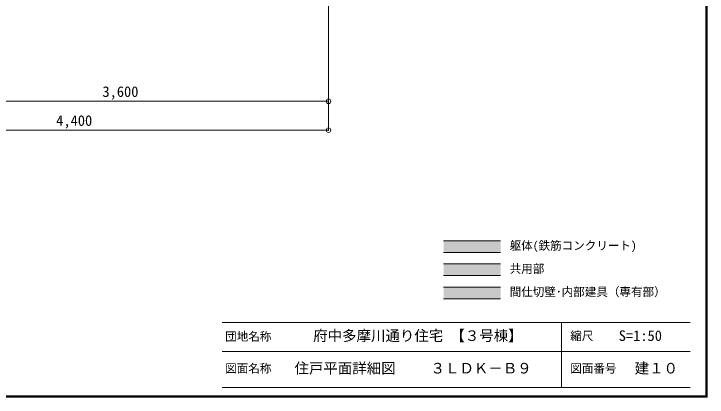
# Model space of a CAD drawing. Units: millimetres at full size, sheet at 1:50; details may follow other scales. Extents: x -9674 to 9699, y -6794 to 6791.
# Drawn here: x 3700 to 9699, y -6794 to -3480 of the extents above; entities that cross this region are included whole.
import ezdxf
from ezdxf.enums import TextEntityAlignment as Align

# ---------------------------------------------------------------- set-up
doc = ezdxf.new("R2010")
doc.units = ezdxf.units.MM
doc.header["$LTSCALE"] = 50
doc.header["$PDMODE"] = 32
doc.header["$PDSIZE"] = 40
doc.linetypes.add('CHAIN2', pattern=[12, 9, -1, 1, -1])
for name, color, linetype, lineweight in [('0-0_図面枠', 7, 'Continuous', 9), ('0-1_タイトル', 7, 'Continuous', 9), ('1-0_芯', 7, 'CHAIN2', 9), ('1-B_寸法', 7, 'Continuous', 9)]:
    doc.layers.add(name, color=color, linetype=linetype, lineweight=lineweight)
doc.styles.add('ＭＳ ゴシック', font='')
doc.styles.get('ＭＳ ゴシック').set_extended_font_data('MS Gothic')

msp = doc.modelspace()

# ---------------------------------------------------------------- linework, layer by layer
at = {"layer": '0-0_図面枠'}
for p, q in [((9688.35, -6783.35), (9688.35, 6780.85)), ((9690.11, -6785.11), (9690.11, 6782.61)), ((9691.87, -6786.88), (9691.87, 6784.38)), ((9693.64, 6786.14), (9693.64, -6788.64)), ((9695.4, -6790.4), (9695.4, 6787.9)), ((9697.16, -6792.16), (9697.16, 6789.66)), ((-9673.92, -6793.93), (9698.92, -6793.93)), ((-9672.16, -6792.16), (9697.16, -6792.16)), ((-9670.4, -6790.4), (9695.4, -6790.4)), ((9693.64, -6788.64), (-9668.64, -6788.64)), ((-9666.87, -6786.88), (9691.87, -6786.88)), ((-9665.11, -6785.11), (9690.11, -6785.11)), ((-9663.35, -6783.35), (9688.35, -6783.35))]:
    msp.add_line(p, q, dxfattribs=at)
msp.add_lwpolyline([(9698.92, -6793.93), (9698.92, 6791.43), (-9673.92, 6791.43)], dxfattribs=at)
at = {"layer": '0-1_タイトル'}
for p, q in [((5503.35, -6148.35), (7653.35, -6148.35)), ((7653.35, -6148.35), (9553.35, -6148.35)), ((8439.55, -6148.35), (8439.55, -6710.85)), ((5503.35, -6398.35), (9553.35, -6398.35)), ((5503.35, -6710.85), (9553.35, -6710.85))]:
    msp.add_line(p, q, dxfattribs=at)
at = {"layer": '1-0_芯'}
msp.add_line((6422.5, -3485.53), (6422.5, 4587.68), dxfattribs=at)
at = {"layer": '1-B_寸法'}
for p, q in [((6422.5, -4485.53), (6422.5, -3485.53)), ((2822.5, -4235.53), (6422.5, -4235.53)), ((2022.5, -4485.53), (6422.5, -4485.53)), ((7418.68, -5442.6), (7911.11, -5442.6)), ((7418.68, -5542.6), (7911.11, -5542.6)), ((7418.68, -5642.6), (7911.11, -5642.6)), ((7418.68, -5742.6), (7911.11, -5742.6)), ((7418.68, -5842.6), (7911.11, -5842.6)), ((7418.68, -5942.6), (7911.11, -5942.6))]:
    msp.add_line(p, q, dxfattribs=at)
at = {"layer": '1-B_寸法', "color": 3}
for p in [(6422.5, -4235.53), (6422.5, -4485.53)]:
    msp.add_point(p, dxfattribs=at)
at = {"layer": '1-B_寸法', "color": 1}
msp.add_solid([(7418.68, -5442.6), (7418.68, -5542.6), (7911.11, -5442.6), (7911.11, -5542.6)], dxfattribs=at)
at = {"layer": '1-B_寸法', "color": 2}
msp.add_solid([(7418.68, -5742.6), (7418.68, -5642.6), (7911.11, -5742.6), (7911.11, -5642.6)], dxfattribs=at)
at = {"layer": '1-B_寸法', "color": 4}
msp.add_solid([(7418.68, -5942.6), (7418.68, -5842.6), (7911.11, -5942.6), (7911.11, -5842.6)], dxfattribs=at)

# ---------------------------------------------------------------- texts
at = {"layer": '0-0_図面枠', "style": 'ＭＳ ゴシック'}
msp.add_text('建１０', height=91.64, dxfattribs=at).set_placement((9071.45, -6617.1), align=Align.BOTTOM_LEFT)
at = {"layer": '0-1_タイトル', "style": 'ＭＳ ゴシック'}
for s, height, p in [('団地名称', 73.31, (5528.35, -6328.57)), ('府中多摩川通り住宅 【３号棟】', 91.64, (6290.2, -6335.85)), ('縮尺', 73.31, (8514.55, -6323.35)), ('S=1:50', 91.64, (8933.95, -6335.85)), ('図面名称', 73.31, (5528.35, -6604.6)), ('住戸平面詳細図', 91.64, (6128.35, -6617.1)), ('３ＬＤＫ－Ｂ９', 91.64, (7305.86, -6617.1)), ('図面番号', 73.31, (8514.55, -6604.6))]:
    msp.add_text(s, height=height, dxfattribs=at).set_placement(p, align=Align.BOTTOM_LEFT)
at = {"layer": '1-B_寸法', "style": 'ＭＳ ゴシック'}
for s, height, p in [('3,600', 91.64, (4466.25, -4225.53)), ('4,400', 91.64, (4066.25, -4475.53)), ('躯体(鉄筋コンクリート)', 73.31, (7990.07, -5542.6)), ('共用部', 73.31, (7990.07, -5742.6)), ('間仕切壁･内部建具（専有部）', 73.31, (7990.07, -5942.6))]:
    msp.add_text(s, height=height, dxfattribs=at).set_placement(p, align=Align.BOTTOM_LEFT)

doc.saveas('drawing.dxf')
